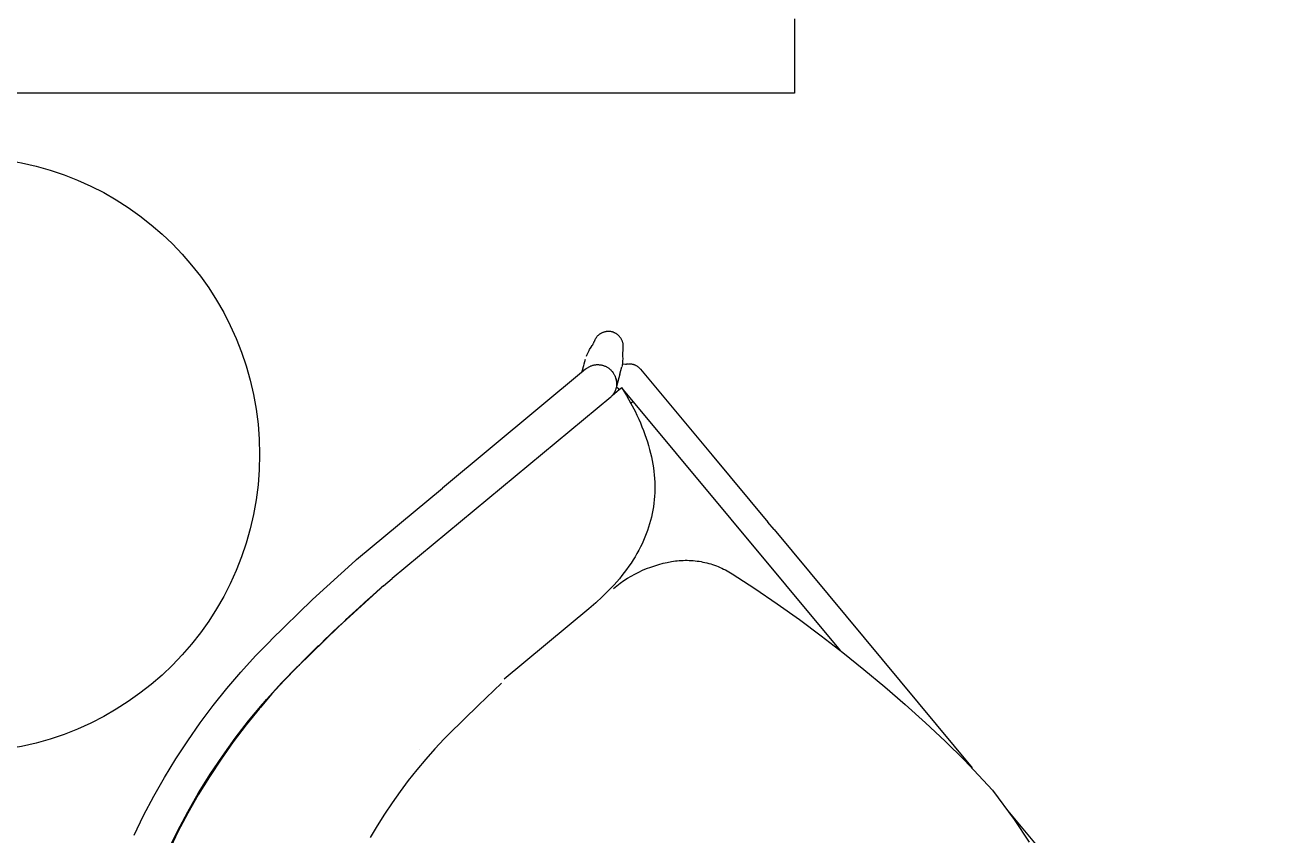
# Model space of a CAD drawing. Header units: millimetres. Extents: x 24870 to 27223, y 1839 to 3696.
# Drawn here: x 25699.7 to 25783.4, y 3148.7 to 3203.1 of the extents above; entities that cross this region are included whole.
import ezdxf

# ---------------------------------------------------------------- set-up
doc = ezdxf.new("R2010")
doc.units = ezdxf.units.MM
doc.layers.add('2-tef-hareketli', color=251, linetype='Continuous')

# ---------------------------------------------------------------- blocks, each defined once
blk = doc.blocks.new('targe plan')
at = {"color": 0}
for p, q in [((2915.699, 109.46), (2916.3, 108.13)), ((2913.979, 107.062), (2913.391, 108.358)), ((2913.437, 108.393), (2914.041, 107.054)), ((2913.437, 108.293), (2914.056, 106.918)), ((2916.3, 108.13), (2916.859, 106.783)), ((2913.815, 107.534), (2914.225, 106.582)), ((2914.523, 105.749), (2913.979, 107.062)), ((2914.041, 107.054), (2914.6, 105.694)), ((2914.056, 106.918), (2914.628, 105.522)), ((2914.225, 106.582), (2914.613, 105.621)), ((2916.859, 106.783), (2917.374, 105.418)), ((2915.025, 104.418), (2914.523, 105.749)), ((2914.6, 105.694), (2915.112, 104.316)), ((2914.613, 105.621), (2914.979, 104.644)), ((2914.628, 105.522), (2915.15, 104.107)), ((2917.374, 105.418), (2917.846, 104.037)), ((2914.979, 104.644), (2915.322, 103.659)), ((2915.482, 103.071), (2915.025, 104.418)), ((2915.112, 104.316), (2915.577, 102.922)), ((2915.15, 104.107), (2915.623, 102.675)), ((2917.846, 104.037), (2918.274, 102.643)), ((2915.322, 103.659), (2915.642, 102.665)), ((2915.895, 101.71), (2915.482, 103.071)), ((2915.577, 102.922), (2915.995, 101.513)), ((2915.623, 102.675), (2916.046, 101.227)), ((2915.642, 102.665), (2915.937, 101.664)), ((2918.274, 102.643), (2918.657, 101.235)), ((2916.264, 100.337), (2915.895, 101.71)), ((2915.937, 101.664), (2916.248, 100.5)), ((2915.995, 101.513), (2916.365, 100.09)), ((2916.046, 101.227), (2916.418, 99.766)), ((2918.657, 101.235), (2918.995, 99.816)), ((2916.248, 100.5), (2916.527, 99.327)), ((2916.587, 98.952), (2916.264, 100.337)), ((2916.365, 100.09), (2916.686, 98.656)), ((2916.418, 99.766), (2916.74, 98.292)), ((2918.995, 99.816), (2919.288, 98.387)), ((2916.865, 97.557), (2916.587, 98.952)), ((2916.686, 98.656), (2916.959, 97.212)), ((2916.74, 98.292), (2917.009, 96.808)), ((2919.288, 98.387), (2919.535, 96.949)), ((2905.755, 96.522), (2905.445, 97.387)), ((2916.865, 97.557), (2916.896, 97.47)), ((2917.076, 96.291), (2916.875, 97.499)), ((2916.959, 97.212), (2917.182, 95.759)), ((2906.043, 95.644), (2905.755, 96.522)), ((2917.009, 96.808), (2917.228, 95.316)), ((2917.242, 95.079), (2917.076, 96.291)), ((2919.535, 96.949), (2919.737, 95.504)), ((2906.306, 94.758), (2906.043, 95.644)), ((2917.182, 95.759), (2917.356, 94.299)), ((2919.737, 95.504), (2919.892, 94.053)), ((2906.544, 93.866), (2906.306, 94.758)), ((2917.228, 95.316), (2917.394, 93.817)), ((2917.374, 93.861), (2917.242, 95.079)), ((2906.758, 92.967), (2906.544, 93.866)), ((2917.374, 93.861), (2917.398, 93.767)), ((2917.691, 89.987), (2917.379, 93.806)), ((2917.414, 93.606), (2917.39, 93.694)), ((2917.395, 93.808), (2917.644, 90.897)), ((2917.403, 93.818), (2917.403, 93.818)), ((2917.404, 93.809), (2917.404, 93.809)), ((2919.872, 94.042), (2919.893, 94.044)), ((2919.893, 94.044), (2920.208, 90.15)), ((2906.948, 92.061), (2906.758, 92.967)), ((2917.439, 93.446), (2917.582, 91.803)), ((2917.439, 93.443), (2917.574, 91.904)), ((2907.112, 91.15), (2906.948, 92.061)), ((2907.251, 90.243), (2907.112, 91.15)), ((2917.615, 91.384), (2917.712, 89.996)), ((2917.615, 91.384), (2917.718, 89.893)), ((2907.872, 91.07), (2907.872, 91.07)), ((2917.644, 90.897), (2917.817, 87.982)), ((2907.364, 89.331), (2907.251, 90.243)), ((2917.87, 86.16), (2917.691, 89.987)), ((2920.208, 90.15), (2920.388, 86.247)), ((2907.411, 88.883), (2907.364, 89.331)), ((2907.65, 86.117), (2907.411, 88.883)), ((2917.753, 89.319), (2917.888, 86.175)), ((2917.801, 88.087), (2917.837, 87.225)), ((2917.872, 86.096), (2917.87, 86.16)), ((2917.873, 86.152), (2917.879, 86.152)), ((2917.886, 86.157), (2917.888, 86.069)), ((2917.888, 86.175), (2917.889, 86.157)), ((2917.909, 86.175), (2917.888, 86.175)), ((2920.388, 86.247), (2920.389, 86.157)), ((2920.389, 86.157), (2920.389, 78.647)), ((2907.784, 83.971), (2907.65, 86.117)), ((2917.873, 86.079), (2917.872, 86.096)), ((2917.873, 86.057), (2917.888, 86.066)), ((2917.873, 85.899), (2917.873, 86.057)), ((2917.873, 85.899), (2917.883, 85.134)), ((2917.879, 86.068), (2917.881, 86.073)), ((2917.873, 66.059), (2917.883, 85.134)), ((2907.886, 76.279), (2907.879, 83.675)), ((2920.399, 66.181), (2920.389, 78.647)), ((2907.896, 75.673), (2907.886, 76.279)), ((2907.925, 75.084), (2907.896, 75.673)), ((2907.947, 74.796), (2907.925, 75.084)), ((2907.974, 74.511), (2907.947, 74.796)), ((2908.006, 74.231), (2907.974, 74.511)), ((2907.881, 73.852), (2907.866, 73.563)), ((2907.886, 74.142), (2907.881, 73.852)), ((2908.043, 73.955), (2908.006, 74.231)), ((2908.084, 73.684), (2908.043, 73.955)), ((2908.131, 73.416), (2908.084, 73.684)), ((2907.806, 72.986), (2907.76, 72.7)), ((2907.841, 73.274), (2907.806, 72.986)), ((2907.866, 73.563), (2907.841, 73.274)), ((2908.182, 73.152), (2908.131, 73.416)), ((2908.238, 72.893), (2908.182, 73.152)), ((2908.299, 72.638), (2908.238, 72.893)), ((2907.64, 72.133), (2907.565, 71.852)), ((2907.705, 72.415), (2907.64, 72.133)), ((2907.76, 72.7), (2907.705, 72.415)), ((2908.365, 72.387), (2908.299, 72.638)), ((2908.436, 72.139), (2908.365, 72.387)), ((2908.512, 71.897), (2908.436, 72.139)), ((2907.387, 71.301), (2907.283, 71.03)), ((2907.481, 71.575), (2907.387, 71.301)), ((2907.565, 71.852), (2907.481, 71.575)), ((2908.592, 71.658), (2908.512, 71.897)), ((2908.678, 71.423), (2908.592, 71.658)), ((2908.768, 71.193), (2908.678, 71.423)), ((2908.863, 70.966), (2908.768, 71.193)), ((2906.917, 70.242), (2906.777, 69.988)), ((2907.048, 70.5), (2906.917, 70.242)), ((2907.171, 70.763), (2907.048, 70.5)), ((2907.283, 71.03), (2907.171, 70.763)), ((2908.963, 70.744), (2908.863, 70.966)), ((2909.068, 70.526), (2908.963, 70.744)), ((2909.178, 70.312), (2909.068, 70.526)), ((2909.293, 70.102), (2909.178, 70.312)), ((2906.419, 69.441), (2906.339, 69.335)), ((2906.496, 69.548), (2906.419, 69.441)), ((2906.571, 69.656), (2906.496, 69.548)), ((2906.642, 69.765), (2906.571, 69.656)), ((2906.711, 69.876), (2906.642, 69.765)), ((2906.777, 69.988), (2906.711, 69.876)), ((2909.413, 69.896), (2909.293, 70.102)), ((2909.537, 69.695), (2909.413, 69.896)), ((2909.667, 69.497), (2909.537, 69.695)), ((2909.801, 69.304), (2909.667, 69.497)), ((2905.71, 68.648), (2905.611, 68.558)), ((2905.807, 68.74), (2905.71, 68.648)), ((2905.902, 68.834), (2905.807, 68.74)), ((2905.994, 68.931), (2905.902, 68.834)), ((2906.084, 69.029), (2905.994, 68.931)), ((2906.172, 69.13), (2906.084, 69.029)), ((2906.257, 69.232), (2906.172, 69.13)), ((2906.339, 69.335), (2906.257, 69.232)), ((2909.94, 69.115), (2909.801, 69.304)), ((2910.084, 68.93), (2909.94, 69.115)), ((2910.233, 68.749), (2910.084, 68.93)), ((2910.387, 68.572), (2910.233, 68.749)), ((2910.546, 68.399), (2910.387, 68.572)), ((2904.396, 67.734), (2904.278, 67.675)), ((2904.514, 67.795), (2904.396, 67.734)), ((2904.631, 67.859), (2904.514, 67.795)), ((2904.746, 67.926), (2904.631, 67.859)), ((2904.86, 67.996), (2904.746, 67.926)), ((2904.973, 68.068), (2904.86, 67.996)), ((2905.084, 68.144), (2904.973, 68.068)), ((2905.193, 68.221), (2905.084, 68.144)), ((2905.3, 68.302), (2905.193, 68.221)), ((2905.406, 68.385), (2905.3, 68.302)), ((2905.509, 68.47), (2905.406, 68.385)), ((2905.611, 68.558), (2905.509, 68.47)), ((2910.709, 68.231), (2910.546, 68.399)), ((2910.878, 68.066), (2910.709, 68.231)), ((2911.051, 67.906), (2910.878, 68.066)), ((2911.229, 67.75), (2911.051, 67.906)), ((2911.413, 67.598), (2911.229, 67.75)), ((2903.547, 67.387), (2901.805, 66.85)), ((2903.67, 67.428), (2903.547, 67.387)), ((2903.793, 67.471), (2903.67, 67.428)), ((2903.915, 67.518), (2903.793, 67.471)), ((2904.037, 67.567), (2903.915, 67.518)), ((2904.158, 67.62), (2904.037, 67.567)), ((2904.278, 67.675), (2904.158, 67.62)), ((2911.601, 67.45), (2911.413, 67.598)), ((2911.794, 67.306), (2911.601, 67.45)), ((2911.991, 67.167), (2911.794, 67.306)), ((2912.194, 67.031), (2911.991, 67.167)), ((2912.402, 66.9), (2912.194, 67.031)), ((2912.614, 66.773), (2912.402, 66.9)), ((2900.053, 66.348), (2898.293, 65.881)), ((2901.805, 66.85), (2900.053, 66.348)), ((2912.831, 66.649), (2912.614, 66.773)), ((2913.054, 66.53), (2912.831, 66.649)), ((2913.281, 66.416), (2913.054, 66.53)), ((2913.513, 66.305), (2913.281, 66.416)), ((2913.75, 66.198), (2913.513, 66.305)), ((2913.991, 66.096), (2913.75, 66.198)), ((2914.238, 65.998), (2913.991, 66.096)), ((2917.874, 66.031), (2917.873, 66.059)), ((2920.398, 66.09), (2920.396, 66.047)), ((2920.397, 66.499), (2920.719, 66.035)), ((2920.399, 66.134), (2920.398, 66.09)), ((2920.399, 66.177), (2920.399, 66.134)), ((2896.523, 65.448), (2894.745, 65.05)), ((2898.293, 65.881), (2896.523, 65.448)), ((2914.489, 65.903), (2914.238, 65.998)), ((2914.746, 65.813), (2914.489, 65.903)), ((2915.007, 65.727), (2914.746, 65.813)), ((2915.273, 65.646), (2915.007, 65.727)), ((2915.544, 65.568), (2915.273, 65.646)), ((2915.82, 65.494), (2915.544, 65.568)), ((2916.101, 65.425), (2915.82, 65.494)), ((2916.677, 65.299), (2916.101, 65.425)), ((2917.273, 65.189), (2916.677, 65.299)), ((2916.688, 65.097), (2916.688, 65.296)), ((2917.883, 65.989), (2917.878, 66.031)), ((2917.889, 65.947), (2917.883, 65.989)), ((2917.896, 65.905), (2917.889, 65.947)), ((2917.889, 65.313), (2917.889, 65.947)), ((2917.889, 65.095), (2917.889, 65.327)), ((2918.035, 65.327), (2917.889, 65.327)), ((2917.905, 65.864), (2917.896, 65.905)), ((2917.915, 65.822), (2917.905, 65.864)), ((2917.927, 65.782), (2917.915, 65.822)), ((2917.94, 65.741), (2917.927, 65.782)), ((2917.954, 65.701), (2917.94, 65.741)), ((2917.97, 65.662), (2917.954, 65.701)), ((2917.987, 65.623), (2917.97, 65.662)), ((2918.005, 65.585), (2917.987, 65.623)), ((2918.024, 65.547), (2918.005, 65.585)), ((2918.045, 65.51), (2918.024, 65.547)), ((2918.066, 65.326), (2918.035, 65.327)), ((2918.067, 65.474), (2918.045, 65.51)), ((2918.098, 65.325), (2918.066, 65.326)), ((2918.091, 65.439), (2918.067, 65.474)), ((2918.115, 65.404), (2918.091, 65.439)), ((2918.129, 65.322), (2918.098, 65.325)), ((2918.141, 65.37), (2918.115, 65.404)), ((2918.161, 65.319), (2918.129, 65.322)), ((2918.167, 65.337), (2918.141, 65.37)), ((2918.192, 65.314), (2918.161, 65.319)), ((2918.195, 65.306), (2918.167, 65.337)), ((2918.664, 64.611), (2918.183, 65.307)), ((2918.224, 65.275), (2918.195, 65.306)), ((2918.254, 65.245), (2918.224, 65.275)), ((2918.285, 65.216), (2918.254, 65.245)), ((2920.014, 65.241), (2919.982, 65.212)), ((2920.045, 65.272), (2920.014, 65.241)), ((2920.075, 65.304), (2920.045, 65.272)), ((2920.103, 65.336), (2920.075, 65.304)), ((2920.131, 65.37), (2920.103, 65.336)), ((2920.157, 65.404), (2920.131, 65.37)), ((2920.182, 65.44), (2920.157, 65.404)), ((2920.206, 65.476), (2920.182, 65.44)), ((2920.228, 65.513), (2920.206, 65.476)), ((2920.25, 65.551), (2920.228, 65.513)), ((2920.27, 65.59), (2920.25, 65.551)), ((2920.288, 65.629), (2920.27, 65.59)), ((2920.305, 65.669), (2920.288, 65.629)), ((2920.321, 65.709), (2920.305, 65.669)), ((2920.336, 65.75), (2920.321, 65.709)), ((2920.349, 65.791), (2920.336, 65.75)), ((2920.36, 65.833), (2920.349, 65.791)), ((2920.37, 65.876), (2920.36, 65.833)), ((2920.379, 65.918), (2920.37, 65.876)), ((2920.386, 65.961), (2920.379, 65.918)), ((2920.392, 66.004), (2920.386, 65.961)), ((2920.396, 66.047), (2920.392, 66.004)), ((2920.738, 66.008), (2920.918, 65.749)), ((2921.039, 65.556), (2921.067, 65.506)), ((2921.067, 65.506), (2921.092, 65.458)), ((2921.092, 65.458), (2921.115, 65.411)), ((2921.115, 65.411), (2921.137, 65.365)), ((2921.137, 65.365), (2921.156, 65.321)), ((2921.156, 65.321), (2921.174, 65.278)), ((2921.174, 65.278), (2921.206, 65.196)), ((2892.961, 64.687), (2891.169, 64.358)), ((2894.745, 65.05), (2892.961, 64.687)), ((2894.929, 65.091), (2917.889, 65.095)), ((2917.889, 65.095), (2917.273, 65.189)), ((2918.317, 65.188), (2918.285, 65.216)), ((2918.35, 65.161), (2918.317, 65.188)), ((2918.384, 65.135), (2918.35, 65.161)), ((2918.418, 65.111), (2918.384, 65.135)), ((2918.454, 65.087), (2918.418, 65.111)), ((2918.49, 65.065), (2918.454, 65.087)), ((2918.501, 65.075), (2918.465, 65.098)), ((2918.527, 65.045), (2918.49, 65.065)), ((2918.537, 65.054), (2918.501, 65.075)), ((2918.564, 65.025), (2918.527, 65.045)), ((2918.574, 65.034), (2918.537, 65.054)), ((2918.603, 65.007), (2918.564, 65.025)), ((2918.611, 65.016), (2918.574, 65.034)), ((2918.641, 64.99), (2918.603, 65.007)), ((2918.649, 64.998), (2918.611, 65.016)), ((2918.688, 64.982), (2918.649, 64.998)), ((2918.664, 64.611), (2918.955, 64.199)), ((2918.727, 64.968), (2918.688, 64.982)), ((2918.767, 64.954), (2918.727, 64.968)), ((2918.807, 64.942), (2918.767, 64.954)), ((2918.847, 64.931), (2918.807, 64.942)), ((2918.888, 64.922), (2918.847, 64.931)), ((2918.929, 64.914), (2918.888, 64.922)), ((2918.97, 64.907), (2918.929, 64.914)), ((2919.012, 64.902), (2918.97, 64.907)), ((2919.149, 64.894), (2919.012, 64.902)), ((2919.193, 64.895), (2919.149, 64.894)), ((2919.236, 64.897), (2919.193, 64.895)), ((2919.279, 64.901), (2919.236, 64.897)), ((2919.322, 64.906), (2919.279, 64.901)), ((2919.365, 64.913), (2919.322, 64.906)), ((2919.408, 64.921), (2919.365, 64.913)), ((2919.45, 64.931), (2919.408, 64.921)), ((2919.492, 64.942), (2919.45, 64.931)), ((2919.534, 64.955), (2919.492, 64.942)), ((2919.575, 64.969), (2919.534, 64.955)), ((2919.615, 64.984), (2919.575, 64.969)), ((2919.655, 65.001), (2919.615, 64.984)), ((2919.695, 65.019), (2919.655, 65.001)), ((2919.733, 65.039), (2919.695, 65.019)), ((2919.771, 65.06), (2919.733, 65.039)), ((2919.809, 65.082), (2919.771, 65.06)), ((2919.845, 65.106), (2919.809, 65.082)), ((2919.881, 65.13), (2919.845, 65.106)), ((2919.915, 65.156), (2919.881, 65.13)), ((2919.949, 65.184), (2919.915, 65.156)), ((2919.982, 65.212), (2919.949, 65.184)), ((2921.206, 65.196), (2921.232, 65.119)), ((2921.232, 65.119), (2921.295, 64.924)), ((2921.295, 64.924), (2921.336, 64.803)), ((2921.336, 64.803), (2921.356, 64.749)), ((2921.356, 64.749), (2921.376, 64.699)), ((2921.376, 64.699), (2921.395, 64.653)), ((2921.395, 64.653), (2921.405, 64.631)), ((2921.405, 64.631), (2921.414, 64.611)), ((2921.414, 64.611), (2921.424, 64.592)), ((2921.424, 64.592), (2921.433, 64.574)), ((2921.433, 64.574), (2921.443, 64.556)), ((2921.443, 64.556), (2921.453, 64.54)), ((2921.47, 64.51), (2921.453, 64.54)), ((2921.487, 64.48), (2921.47, 64.51)), ((2921.502, 64.449), (2921.487, 64.48)), ((2921.517, 64.418), (2921.502, 64.449)), ((2921.53, 64.386), (2921.517, 64.418)), ((2921.542, 64.353), (2921.53, 64.386)), ((2878.762, 63.388), (2876.95, 63.579)), ((2885.761, 63.579), (2883.95, 63.388)), ((2887.569, 63.804), (2885.761, 63.579)), ((2889.372, 64.063), (2887.569, 63.804)), ((2891.169, 64.358), (2889.372, 64.063)), ((2918.669, 63.553), (2918.642, 63.532)), ((2918.695, 63.575), (2918.669, 63.553)), ((2918.721, 63.598), (2918.695, 63.575)), ((2918.745, 63.622), (2918.721, 63.598)), ((2918.769, 63.647), (2918.745, 63.622)), ((2918.792, 63.673), (2918.769, 63.647)), ((2918.814, 63.699), (2918.792, 63.673)), ((2918.835, 63.726), (2918.814, 63.699)), ((2919.075, 64.058), (2918.835, 63.726)), ((2918.874, 63.782), (2918.855, 63.754)), ((2918.892, 63.812), (2918.874, 63.782)), ((2918.91, 63.841), (2918.892, 63.812)), ((2918.926, 63.872), (2918.91, 63.841)), ((2918.941, 63.903), (2918.926, 63.872)), ((2918.995, 64.149), (2918.955, 64.199)), ((2919.035, 64.102), (2918.995, 64.149)), ((2919.074, 64.058), (2919.035, 64.102)), ((2919.113, 64.017), (2919.074, 64.058)), ((2919.151, 63.979), (2919.113, 64.017)), ((2919.188, 63.943), (2919.151, 63.979)), ((2919.224, 63.909), (2919.188, 63.943)), ((2919.26, 63.878), (2919.224, 63.909)), ((2919.328, 63.82), (2919.26, 63.878)), ((2919.502, 63.682), (2919.328, 63.82)), ((2919.601, 63.601), (2919.502, 63.682)), ((2919.645, 63.563), (2919.601, 63.601)), ((2919.685, 63.527), (2919.645, 63.563)), ((2921.471, 63.519), (2921.487, 63.549)), ((2921.487, 63.549), (2921.503, 63.58)), ((2921.503, 63.58), (2921.517, 63.611)), ((2921.517, 63.611), (2921.53, 63.643)), ((2921.53, 63.643), (2921.542, 63.676)), ((2921.553, 64.321), (2921.542, 64.353)), ((2921.542, 63.676), (2921.554, 63.708)), ((2921.563, 64.288), (2921.553, 64.321)), ((2921.554, 63.708), (2921.563, 63.741)), ((2921.572, 64.254), (2921.563, 64.288)), ((2921.563, 63.741), (2921.572, 63.775)), ((2921.58, 64.22), (2921.572, 64.254)), ((2921.572, 63.775), (2921.58, 63.809)), ((2921.586, 64.187), (2921.58, 64.22)), ((2921.58, 63.809), (2921.586, 63.843)), ((2921.592, 64.152), (2921.586, 64.187)), ((2921.586, 63.843), (2921.592, 63.877)), ((2921.596, 64.118), (2921.592, 64.152)), ((2921.592, 63.877), (2921.596, 63.911)), ((2921.599, 64.084), (2921.596, 64.118)), ((2921.596, 63.911), (2921.599, 63.945)), ((2921.601, 64.049), (2921.599, 64.084)), ((2921.599, 63.945), (2921.601, 63.98)), ((2921.601, 64.015), (2921.601, 64.049)), ((2921.601, 63.98), (2921.601, 64.015)), ((2879.487, 63.326), (2851.849, 63.326)), ((2881.198, 63.233), (2878.762, 63.388)), ((2883.95, 63.388), (2881.198, 63.233)), ((2904.033, 63.326), (2883.225, 63.326)), ((2904.033, 63.326), (2904.668, 63.326)), ((2910.533, 63.326), (2904.668, 63.326)), ((2918.035, 63.326), (2910.533, 63.326)), ((2918.069, 63.327), (2918.035, 63.326)), ((2918.103, 63.329), (2918.069, 63.327)), ((2918.138, 63.332), (2918.103, 63.329)), ((2918.172, 63.336), (2918.138, 63.332)), ((2918.206, 63.341), (2918.172, 63.336)), ((2918.239, 63.347), (2918.206, 63.341)), ((2918.273, 63.355), (2918.239, 63.347)), ((2918.306, 63.364), (2918.273, 63.355)), ((2918.339, 63.374), (2918.306, 63.364)), ((2918.372, 63.385), (2918.339, 63.374)), ((2918.404, 63.397), (2918.372, 63.385)), ((2918.435, 63.41), (2918.404, 63.397)), ((2918.467, 63.424), (2918.435, 63.41)), ((2918.497, 63.44), (2918.467, 63.424)), ((2918.528, 63.456), (2918.497, 63.44)), ((2918.557, 63.473), (2918.528, 63.456)), ((2918.586, 63.492), (2918.557, 63.473)), ((2918.614, 63.511), (2918.586, 63.492)), ((2918.642, 63.532), (2918.614, 63.511)), ((2919.721, 63.493), (2919.685, 63.527)), ((2919.738, 63.476), (2919.721, 63.493)), ((2919.753, 63.46), (2919.738, 63.476)), ((2919.768, 63.444), (2919.753, 63.46)), ((2919.782, 63.429), (2919.768, 63.444)), ((2919.795, 63.414), (2919.782, 63.429)), ((2919.806, 63.399), (2919.795, 63.414)), ((2919.806, 63.399), (2919.828, 63.372)), ((2919.828, 63.372), (2919.851, 63.346)), ((2919.851, 63.346), (2919.874, 63.321)), ((2919.874, 63.321), (2919.899, 63.296)), ((2919.899, 63.296), (2919.924, 63.273)), ((2919.924, 63.273), (2919.95, 63.25)), ((2919.95, 63.25), (2919.976, 63.228)), ((2919.976, 63.228), (2920.004, 63.207)), ((2920.004, 63.207), (2920.032, 63.187)), ((2920.032, 63.187), (2920.061, 63.168)), ((2920.061, 63.168), (2920.09, 63.15)), ((2920.09, 63.15), (2920.121, 63.133)), ((2920.121, 63.133), (2920.151, 63.117)), ((2920.151, 63.117), (2920.182, 63.102)), ((2920.182, 63.102), (2920.214, 63.088)), ((2920.214, 63.088), (2920.246, 63.076)), ((2920.246, 63.076), (2920.279, 63.064)), ((2920.279, 63.064), (2920.312, 63.054)), ((2920.312, 63.054), (2920.345, 63.044)), ((2920.345, 63.044), (2920.379, 63.036)), ((2920.379, 63.036), (2920.413, 63.029)), ((2920.413, 63.029), (2920.447, 63.023)), ((2920.447, 63.023), (2920.481, 63.019)), ((2920.481, 63.019), (2920.515, 63.015)), ((2920.515, 63.015), (2920.55, 63.013)), ((2920.55, 63.013), (2920.584, 63.012)), ((2920.584, 63.012), (2920.619, 63.012)), ((2920.619, 63.012), (2920.653, 63.013)), ((2920.653, 63.013), (2920.688, 63.015)), ((2920.688, 63.015), (2920.722, 63.019)), ((2920.722, 63.019), (2920.756, 63.024)), ((2920.756, 63.024), (2920.79, 63.03)), ((2920.79, 63.03), (2920.824, 63.037)), ((2920.824, 63.037), (2920.858, 63.045)), ((2920.858, 63.045), (2920.891, 63.055)), ((2920.891, 63.055), (2920.924, 63.065)), ((2920.924, 63.065), (2920.957, 63.077)), ((2920.957, 63.077), (2920.989, 63.09)), ((2920.989, 63.09), (2921.02, 63.104)), ((2921.02, 63.104), (2921.051, 63.119)), ((2921.051, 63.119), (2921.082, 63.135)), ((2921.082, 63.135), (2921.112, 63.152)), ((2921.112, 63.152), (2921.141, 63.17)), ((2921.141, 63.17), (2921.17, 63.189)), ((2921.17, 63.189), (2921.198, 63.21)), ((2921.198, 63.21), (2921.226, 63.231)), ((2921.226, 63.231), (2921.252, 63.253)), ((2921.252, 63.253), (2921.278, 63.276)), ((2921.278, 63.276), (2921.303, 63.3)), ((2921.303, 63.3), (2921.327, 63.325)), ((2921.327, 63.325), (2921.35, 63.35)), ((2921.35, 63.35), (2921.373, 63.376)), ((2921.373, 63.376), (2921.394, 63.403)), ((2921.394, 63.403), (2921.415, 63.431)), ((2921.415, 63.431), (2921.434, 63.46)), ((2921.434, 63.46), (2921.453, 63.489)), ((2921.453, 63.489), (2921.471, 63.519))]:
    blk.add_line(p, q, dxfattribs=at)

msp = doc.modelspace()

# ---------------------------------------------------------------- linework, layer by layer
for p, q in [((25751.382, 3203.496), (25751.382, 3198.496)), ((25751.382, 3198.496), (25676.382, 3198.496))]:
    msp.add_line(p, q)
msp.add_circle((25695.495, 3174.235), 20)

# ---------------------------------------------------------------- block references
at = {"layer": '2-tef-hareketli', "rotation": 129.7262793843975}
msp.add_blockref('targe plan', (27654.74, 976.159), dxfattribs=at)

doc.saveas('drawing.dxf')
